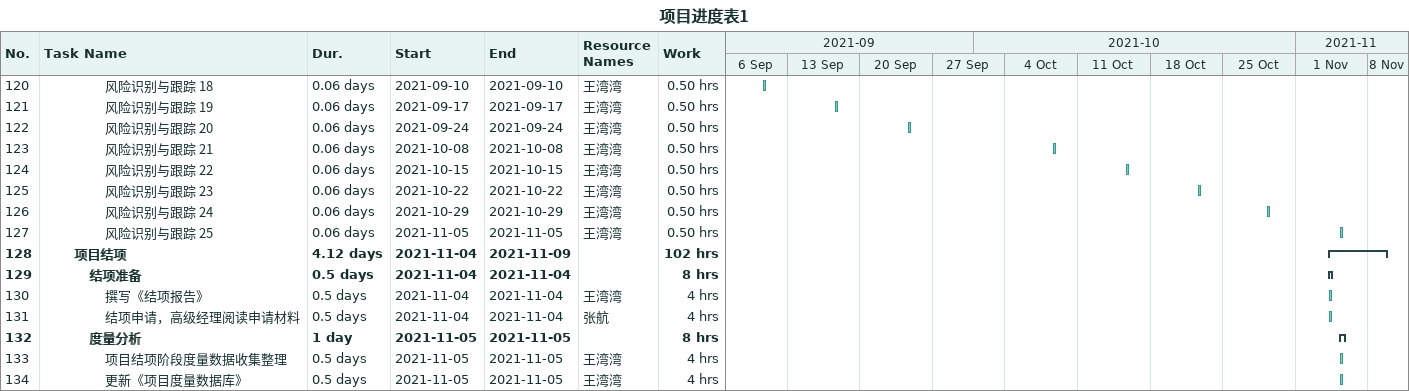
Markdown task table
项目进度表1

| ID | Level | Task | Duration | Start | Finish | Resources | Work (h) |
|---|---|---|---|---|---|---|---|
| 120 | 5 | 风险识别与跟踪 18 | 0.06d | 2021-09-10 | 2021-09-10 | 王湾湾 | 0.50 |
| 121 | 5 | 风险识别与跟踪 19 | 0.06d | 2021-09-17 | 2021-09-17 | 王湾湾 | 0.50 |
| 122 | 5 | 风险识别与跟踪 20 | 0.06d | 2021-09-24 | 2021-09-24 | 王湾湾 | 0.50 |
| 123 | 5 | 风险识别与跟踪 21 | 0.06d | 2021-10-08 | 2021-10-08 | 王湾湾 | 0.50 |
| 124 | 5 | 风险识别与跟踪 22 | 0.06d | 2021-10-15 | 2021-10-15 | 王湾湾 | 0.50 |
| 125 | 5 | 风险识别与跟踪 23 | 0.06d | 2021-10-22 | 2021-10-22 | 王湾湾 | 0.50 |
| 126 | 5 | 风险识别与跟踪 24 | 0.06d | 2021-10-29 | 2021-10-29 | 王湾湾 | 0.50 |
| 127 | 5 | 风险识别与跟踪 25 | 0.06d | 2021-11-05 | 2021-11-05 | 王湾湾 | 0.50 |
| 128 | 3 | **项目结项** | 4.12d | 2021-11-04 | 2021-11-09 |  | 102 |
| 129 | 4 | **结项准备** | 0.5d | 2021-11-04 | 2021-11-04 |  | 8 |
| 130 | 5 | 撰写《结项报告》 | 0.5d | 2021-11-04 | 2021-11-04 | 王湾湾 | 4 |
| 131 | 5 | 结项申请，高级经理阅读申请材料 | 0.5d | 2021-11-04 | 2021-11-04 | 张航 | 4 |
| 132 | 4 | **度量分析** | 1d | 2021-11-05 | 2021-11-05 |  | 8 |
| 133 | 5 | 项目结项阶段度量数据收集整理 | 0.5d | 2021-11-05 | 2021-11-05 | 王湾湾 | 4 |
| 134 | 5 | 更新《项目度量数据库》 | 0.5d | 2021-11-05 | 2021-11-05 | 王湾湾 | 4 |
